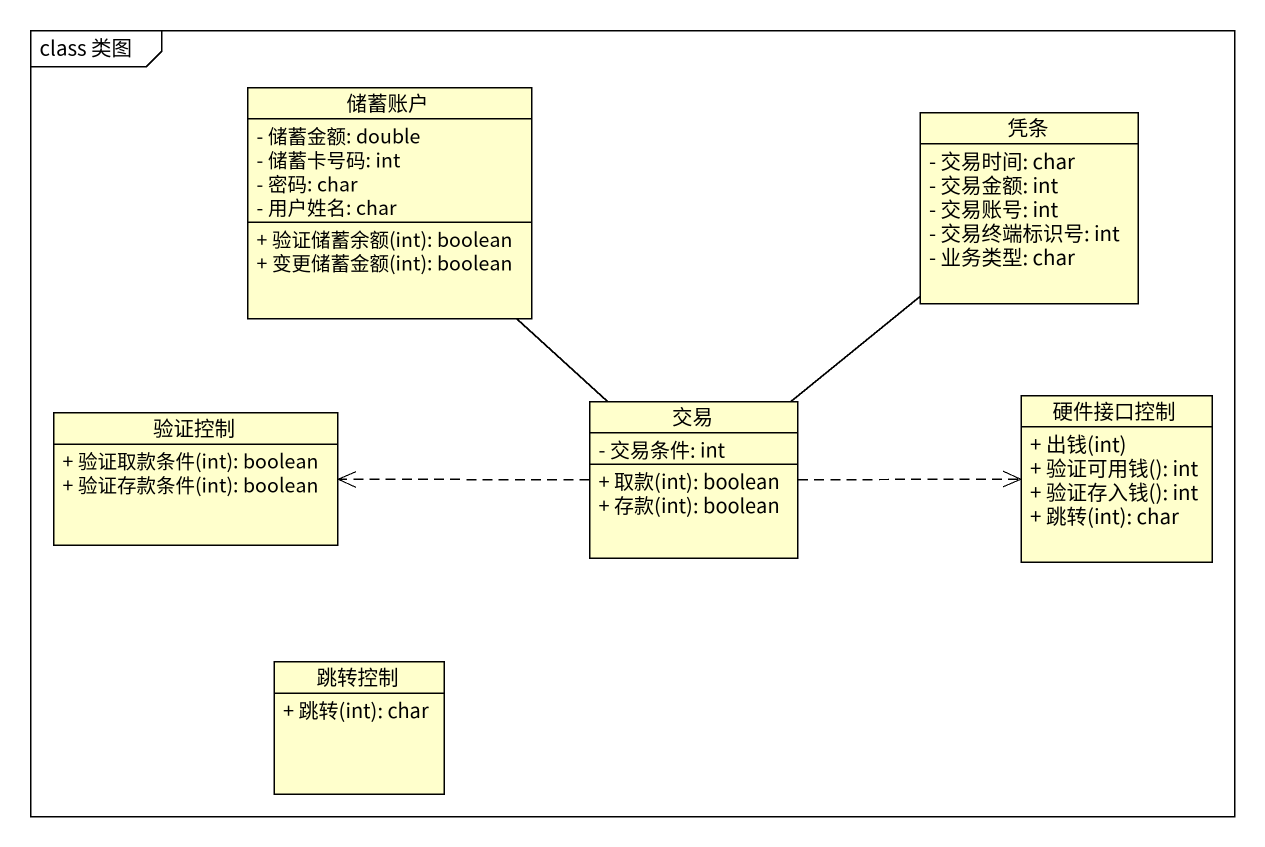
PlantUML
@startuml
mainframe class 类图
hide circle
hide empty members
skinparam classAttributeIconSize 0
class 储蓄账户 {
  - 储蓄金额: double
  - 储蓄卡号码: int
  - 密码: char
  - 用户姓名: char
  + 验证储蓄余额(int): boolean
  + 变更储蓄金额(int): boolean
}
class 凭条 {
  - 交易时间: char
  - 交易金额: int
  - 交易账号: int
  - 交易终端标识号: int
  - 业务类型: char
}
class 硬件接口控制 {
  + 出钱(int)
  + 验证可用钱(): int
  + 验证存入钱(): int
  + 跳转(int): char
}
class 验证控制 {
  + 验证取款条件(int): boolean
  + 验证存款条件(int): boolean
}
class 交易 {
  - 交易条件: int
  + 取款(int): boolean
  + 存款(int): boolean
}
class 跳转控制 {
  + 跳转(int): char
}
交易 -up- 储蓄账户
交易 -up- 凭条
交易 .right.> 硬件接口控制
交易 .left.> 验证控制
@enduml
